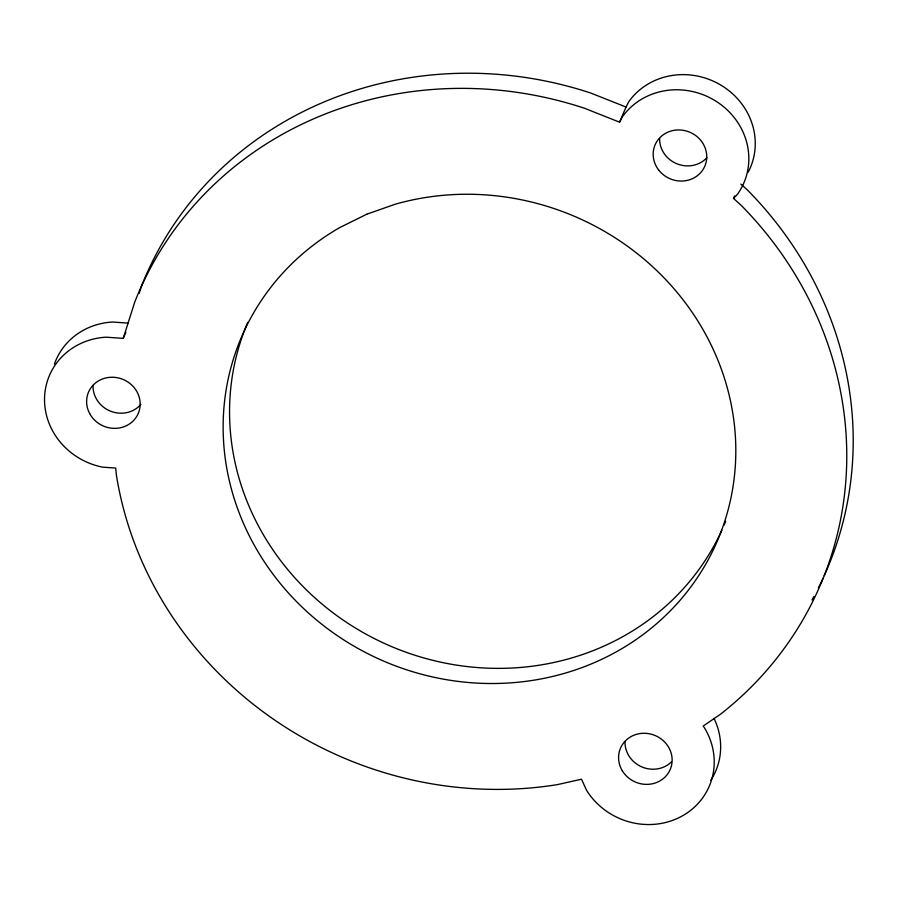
<?xml version="1.0" encoding="UTF-8"?>
<svg xmlns="http://www.w3.org/2000/svg" width="898" height="898" viewBox="0 0 898 898"><rect width="100%" height="100%" fill="white"/><g stroke="black" fill="none" stroke-linecap="round" stroke-linejoin="round"><path stroke-width="1.35" d="M123.228 338.389L134.767 302.031A370.896 346.718 23 0 1 584.43 108.231L619.586 122.195L622.292 116.942A69.539 65.015 23 0 1 717.614 102.271A69.539 65.015 23 0 1 737.628 194.058L733.52 198.436L741.018 205.182A370.896 346.718 23 0 1 720.42 714.28L703.1 726.1L704.279 727.56A69.539 65.015 23 0 1 681.01 816.641A69.539 65.015 23 0 1 586.439 790.083L581.534 779.217L557.063 784.684A370.896 346.718 23 0 1 116.291 474.425L115.707 468.071L102.653 467.151A69.539 65.015 23 0 1 44.541 397.937A69.539 65.015 23 0 1 106.144 337.177L123.228 338.389L125.9 332.069M139.134 293.365L141.199 286.877A370.896 346.718 23 0 1 590.862 93.078L626.018 107.042L628.723 101.788A69.539 65.015 23 0 1 720.499 84.895A69.539 65.015 23 0 1 748.169 172.214M619.586 122.195L626.018 107.042M733.52 198.436L734.586 195.91M128.347 323.134L112.576 322.023A69.539 65.015 23 0 0 54.396 364.105M740.884 184.124L747.45 190.017A370.896 346.718 23 0 1 824.252 575.64M721.824 530.235A258.849 241.989 23 0 1 388.329 645.179A258.849 241.989 23 0 1 247.736 322.326M725.663 521.289A258.849 241.989 23 0 1 724.069 525.15M823.118 578.121A370.896 346.718 23 0 1 818.37 587.943M813.958 596.384A370.896 346.718 23 0 1 811.994 599.965M713.989 718.366A69.539 65.015 23 0 1 710.756 780.317M706.849 157.767A27.041 25.279 23 0 1 676.89 163.773A27.041 25.279 23 0 1 659.615 138.505M140.851 404.426A27.041 25.279 23 0 1 110.533 411.161A27.041 25.279 23 0 1 93.055 385.388M671.356 762.009A27.041 25.279 23 0 1 641.621 766.813A27.041 25.279 23 0 1 625.019 741.748M366.732 214.229L339.803 227.542A258.849 241.989 23 0 0 345.135 640.79A258.849 241.989 23 0 0 734.306 477.141A258.849 241.989 23 0 0 395.3 204.194L366.732 214.229M622.348 770.821A27.041 25.279 23 0 0 668.729 772.37A27.041 25.279 23 0 0 644.989 733.284A27.041 25.279 23 0 0 622.348 770.821M89.677 413.574A27.041 25.279 23 0 0 136.036 417.48A27.041 25.279 23 0 0 114.45 377.34A27.041 25.279 23 0 0 89.677 413.574M658.582 169.89A27.041 25.279 23 0 0 704.627 166.59A27.041 25.279 23 0 0 676.665 130.008A27.041 25.279 23 0 0 658.582 169.89"/></g></svg>
